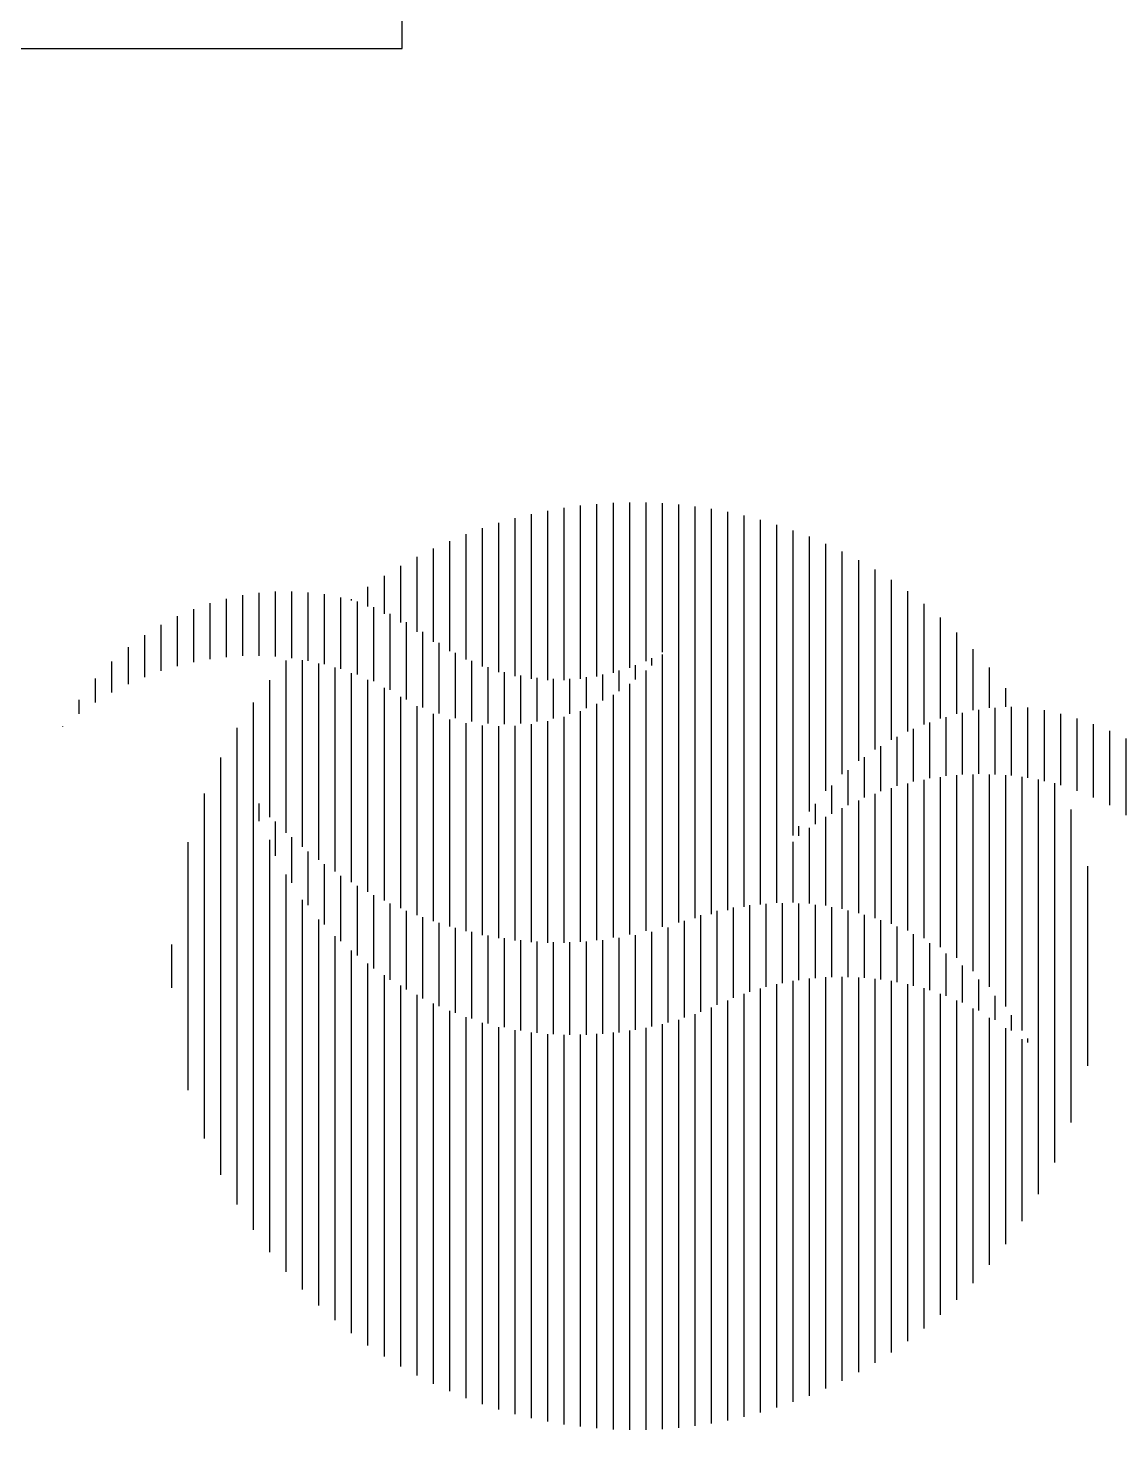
# Model space of a CAD drawing. Header units: millimetres. Extents: x 577 to 2337, y 236 to 943.
# Drawn here: x 788.9 to 799.49, y 678.68 to 692.29 of the extents above; entities that cross this region are included whole.
import ezdxf

# ---------------------------------------------------------------- set-up
doc = ezdxf.new("R2010")
doc.units = ezdxf.units.MM
doc.header["$LTSCALE"] = 0.01
doc.layers.add('06-Furn', color=4, linetype='Continuous')
doc.layers.add('08-Hatch', color=5, linetype='Continuous')
pattern_1 = [(90, (84.54274276970068, 74.1376584349307), (-0.15875, 2.775557561562891e-17), [])]

msp = doc.modelspace()

# ---------------------------------------------------------------- hatches: boundary and pattern name
at = {"layer": '08-Hatch'}
h = msp.add_hatch(dxfattribs=at)
h.set_pattern_fill('ANSI31', color=20, scale=0.05, angle=45)
h.set_pattern_definition([(90, (-13.46156753631249, 20.95894692140973), (-0.15875, 2.775557561562891e-17), [])])
h.paths.add_polyline_path([(794.7853244512761, 682.567797666799), (794.7312820507992, 682.5597192381224), (794.6771206654224, 682.5524063828151), (794.6228656356058, 682.5458320176036), (794.5685423018151, 682.5399690592117), (794.5141760045132, 682.5347904243658), (794.4597917954062, 682.5302698425891), (794.40540593449, 682.5264057883478), (794.3510244985702, 682.5232253979639), (794.2966529953742, 682.5207574092273), (794.2422969327112, 682.5190305599368), (794.1879618183333, 682.5180735878857), (794.1336531600032, 682.5179152308701), (794.0793764655194, 682.5185842266845), (794.0251372426069, 682.5201093131251), (793.9709409990716, 682.5225192279862), (793.9167932426851, 682.5258427090622), (793.8626994811783, 682.5301084941524), (793.8086659204981, 682.5353447386144), (793.7547101575379, 682.5415700943262), (793.7008590682635, 682.5487954718016), (793.6471397986832, 682.5570315562082), (793.5935794948142, 682.5662890327159), (793.5402053026758, 682.5765785864919), (793.4870443682876, 682.5879109027051), (793.4341238376763, 682.6002966665176), (793.3814708568652, 682.6137465631047), (793.3291107119119, 682.6282677775527), (793.2770545860549, 682.643840955808), (793.225307199144, 682.660434581035), (793.1738732374045, 682.6780170730334), (793.1227573870709, 682.6965568516101), (793.0719643343507, 682.7160223365684), (793.0214987654765, 682.7363819477077), (792.9713653666813, 682.7576041048501), (792.9215688241588, 682.779657227786), (792.8721138241465, 682.8025097363185), (792.8230050528709, 682.8261300502637), (792.7742471965483, 682.850486589411), (792.7258449414164, 682.8755477735751), (792.6778029736577, 682.901282022577), (792.630125979524, 682.927657756199), (792.5828186452391, 682.9546433942284), (792.5358861415929, 682.982211238932), (792.4893367273799, 683.010358332558), (792.4431798734807, 683.0390914281761), (792.3974250535507, 683.0684173018345), (792.3520817413553, 683.0983427295696), (792.3071594105627, 683.1288744874279), (792.262667534932, 683.1600193514316), (792.2186155881463, 683.1917840976486), (792.1750130439528, 683.2241755020802), (792.1318693760593, 683.2572003407814), (792.0891940581496, 683.2908653898155), (792.0469965639668, 683.3251774251831), (792.0052863672344, 683.3601432229468), (791.964072941639, 683.3957695591292), (791.923365863553, 683.4320632040169), (791.8831892110793, 683.4690301117777), (791.8435964234751, 683.5066745842965), (791.8046444866443, 683.5450007238711), (791.7663903864438, 683.5840126328171), (791.7288911088051, 683.6237144134267), (791.6922036395837, 683.6641101680236), (791.6563849646814, 683.7052039988857), (791.6214920699844, 683.747000008337), (791.5875819413735, 683.7895022986646), (791.5547115647479, 683.8327149721808), (791.5229379259913, 683.8766421311851), (791.4923180109935, 683.9212878779911), (791.4629087901194, 683.9666563092438), (791.4347381972746, 684.0127409642821), (791.4077448615883, 684.0595029123295), (791.3818502992498, 684.1068970005068), (791.3569760264559, 684.1548780759452), (791.3330435593859, 684.2034009857935), (791.309974414249, 684.2524205771534), (791.2876901072161, 684.3018916971724), (791.2661121544727, 684.3517691929992), (791.2451620722233, 684.4020079117702), (791.2247613766417, 684.4525627005951), (791.204831583935, 684.5033884066205), (791.1852942102834, 684.5544398769543), (791.1660707718503, 684.6056719588412), (791.1470827849001, 684.6570394991668), (791.1282517655005, 684.70849734536), (791.1094992299796, 684.7600003443972), (791.1494466264096, 684.7204338337021), (791.1894534349567, 684.6809311683796), (791.2295790679754, 684.6415561938549), (791.2698829374956, 684.6023727554868), (791.310424455783, 684.5634446987067), (791.3512630349817, 684.5248358689155), (791.3924580873094, 684.4866101114682), (791.4340690249207, 684.4488312717784), (791.4761526488679, 684.4115611133748), (791.5187291734741, 684.3748322294193), (791.5617918675096, 684.3386557294561), (791.6053333734172, 684.303042223756), (791.6493463337106, 684.2680023225809), (791.6938233908413, 684.2335466361752), (791.7387571873102, 684.1996857747895), (791.784140365605, 684.1664303486853), (791.8299655681634, 684.133790968114), (791.8762254375272, 684.101778243324), (791.9229126161416, 684.0704027845647), (791.9700198336358, 684.0396746672545), (792.0175404898998, 684.0095998531357), (792.0654682958334, 683.9801823952864), (792.1137969639797, 683.9514263363448), (792.1625202069217, 683.9233357189489), (792.2116317372783, 683.8959145857007), (792.261125267601, 683.8691669792302), (792.3109945104579, 683.843096942174), (792.3612331784816, 683.817708517142), (792.4118349842047, 683.7930057467605), (792.4627936402442, 683.7689926736612), (792.5141028591457, 683.7456733404547), (792.5657563535058, 683.7230517897859), (792.617747835914, 683.7011320642583), (792.6700710189435, 683.679918206514), (792.7227196151831, 683.659414259165), (792.7756873372145, 683.6396242648326), (792.8289678976067, 683.6205522661488), (792.8825550080496, 683.6022023066637), (792.9364399285766, 683.5845809160031), (792.9906061381487, 683.5677025143801), (793.0450355754778, 683.551583083886), (793.0997101792391, 683.5362386066099), (793.1546118881936, 683.521685064641), (793.2097226410157, 683.5079384400634), (793.2650243764529, 683.4950147149717), (793.3204990332096, 683.482929871446), (793.3761285499711, 683.471699891581), (793.4318948655025, 683.4613407574604), (793.4877799184886, 683.4518684511746), (793.5437656476253, 683.4432989548094), (793.5998339916567, 683.4356482504568), (793.6559668892756, 683.4289323202029), (793.7121462792095, 683.4231671461343), (793.7683541002036, 683.4183687103387), (793.8245722908999, 683.4145529949077), (793.8807827900594, 683.4117359819265), (793.9369675364051, 683.4099336534842), (793.9931084686255, 683.4091619916686), (794.0491875254291, 683.409436978568), (794.1051866455531, 683.4107745962704), (794.1610878018265, 683.4131907384431), (794.216880238422, 683.416682459617), (794.2725694406105, 683.4212047354669), (794.3281630939982, 683.4267068409491), (794.3836688841591, 683.4331380510165), (794.4390944966804, 683.4404476406252), (794.4944476171619, 683.4485848847297), (794.549735931174, 683.4574990582832), (794.6049671243443, 683.4671394362493), (794.6601488822203, 683.4774552935706), (794.7152888903909, 683.4883959052099), (794.7703948344919, 683.4999105461222), (794.8254744000675, 683.5119484912617), (794.8805352726995, 683.5244590155769), (794.9355851380016, 683.5373913940293), (794.9906316815716, 683.5506949015809), (795.0456825889518, 683.564318813173), (795.1007455457651, 683.5782124037624), (795.1558282376469, 683.5923249483202), (795.2109383500241, 683.6066057217577), (795.2660835508425, 683.6210039235588), (795.3212687074504, 683.6354568991728), (795.3764928646343, 683.6498773458832), (795.4317543413036, 683.6641748880478), (795.4870514562681, 683.678259150026), (795.5423825283543, 683.692039756153), (795.5977458764822, 683.7054263308), (795.6531398194664, 683.7183284983142), (795.7085626761565, 683.7306558830496), (795.7640127654421, 683.7423181093669), (795.8194884061397, 683.7532248016115), (795.8749879171168, 683.7632855841421), (795.9305096172259, 683.7724100813103), (795.9860518253324, 683.7805079174736), (796.0416128602744, 683.7874887169836), (796.0971910409284, 683.7932621041963), (796.1527846861148, 683.7977377034632), (796.2083921147141, 683.8008251391403), (796.2640116455765, 683.8024340355812), (796.3196415975403, 683.8024740171398), (796.3752802798075, 683.8008548138417), (796.4309217658327, 683.7975324325581), (796.4865492750564, 683.7925814647756), (796.5421443127708, 683.7860952293008), (796.5976883843216, 683.7781670449447), (796.6531629949983, 683.7688902305122), (796.708549650146, 683.7583581048109), (796.7638298550563, 683.7466639866548), (796.8189851150568, 683.7339011948469), (796.8739969354884, 683.7201630481896), (796.9288468216203, 683.7055428655041), (796.9835162787971, 683.6901339655844), (797.0379865667601, 683.6740275286558), (797.0922321453146, 683.6572555191298), (797.1462199655067, 683.6397845125816), (797.1999165905883, 683.6215777075791), (797.2532885837778, 683.6025983026985), (797.3063025083178, 683.5828094965007), (797.358924927453, 683.5621744875556), (797.411122404453, 683.5406564744247), (797.4628615025431, 683.5182186556704), (797.5141087849422, 683.4948242298728), (797.5648308149306, 683.4704363955924), (797.6149941557316, 683.4450183513827), (797.6645653705825, 683.4185332958339), (797.7135110227589, 683.3909444274914), (797.7617976754611, 683.3622149449361), (797.8093918919529, 683.3323080467367), (797.8562602354654, 683.3011869314493), (797.9023695715381, 683.2688266342384), (797.9476879693021, 683.2352493223875), (797.9921837974651, 683.200488892876), (798.0358254247228, 683.1645792426995), (798.0785812197674, 683.1275542688494), (798.1204195513061, 683.0894478683044), (798.1613087880256, 683.0502939380575), (798.2012172986268, 683.0101263750881), (798.2401134518142, 682.9689790763815), (798.2779656162755, 682.9268859389465), (798.3147421607035, 682.883880859748), (798.3504114538091, 682.8399977357861), (798.3849418642866, 682.7952704640445), (798.4183017608336, 682.7497329415038), (798.4504610304587, 682.703419966588), (798.481597502782, 682.6564897929172), (798.5123065968376, 682.6093485961175), (798.5432336839915, 682.562432208635), (798.5750241356102, 682.5161764627888), (798.6083215039212, 682.4710159214677), (798.6433341372021, 682.4270814426735), (798.6792738465269, 682.383808455981), (798.634152604713, 682.414909818343), (798.5890018031798, 682.4459476765285), (798.5437918815562, 682.4768585266124), (798.4984932799338, 682.5075788644693), (798.4530764384017, 682.5380451860805), (798.4075117969805, 682.5681939873297), (798.3617697956541, 682.5979617641527), (798.3158208744331, 682.6272850124803), (798.2696354733677, 682.656100228233), (798.2231840324653, 682.6843439073693), (798.176436991734, 682.7119525457821), (798.1293647911863, 682.7388626394203), (798.0819378708497, 682.765010684219), (798.0341266707326, 682.7903331761016), (797.9859016308644, 682.8147666109854), (797.9372331912588, 682.8382474848175), (797.8880917919372, 682.8607122935182), (797.8384478728963, 682.8820975330223), (797.7882729270647, 682.9023409667753), (797.7375674455942, 682.9214152677191), (797.6863638529126, 682.9393315516307), (797.6346962150599, 682.9561029105417), (797.5825985980943, 682.9717424364869), (797.5301050680678, 682.9862632214987), (797.4772496910161, 682.9996783576032), (797.4240665329819, 683.0120009368433), (797.3705896600314, 683.0232440512414), (797.3168531382277, 683.0334207928304), (797.2628910335698, 683.0425442536468), (797.2087374121543, 683.0506275257192), (797.1544263400026, 683.0576837010809), (797.0999918831611, 683.0637258717641), (797.045468107705, 683.0687671298007), (796.990889079637, 683.0728205672224), (796.9362888650529, 683.0758992760608), (796.8817015299786, 683.0780163483485), (796.8271605759695, 683.0791841844888), (796.772686327599, 683.0793990400379), (796.718285823885, 683.0786408927112), (796.6639655176662, 683.0768890019973), (796.6097318617678, 683.0741226273848), (796.5555913089984, 683.0703210283605), (796.5015503121901, 683.0654634644138), (796.4476153241693, 683.0595291950312), (796.3937927977764, 683.0524974797022), (796.3400913290575, 683.0443511611903), (796.2865322803505, 683.0350944263164), (796.2331417215394, 683.0247393324621), (796.1799457299202, 683.0132979494211), (796.1269703828028, 683.000782346989), (796.0742417574907, 682.9872045949647), (796.021785931276, 682.9725767631384), (795.9696289814882, 682.9569109213119), (795.9177969854088, 682.9402191392785), (795.8663160203374, 682.922513486828), (795.8152121635915, 682.9038060337618), (795.7645114924748, 682.8841088498767), (795.7142363740139, 682.8634410744658), (795.6643273444724, 682.8419777662671), (795.6146450105933, 682.8200462806685), (795.5650466493023, 682.7979803179261), (795.515389537404, 682.776113578264), (795.465530951772, 682.7547797619244), (795.4153285061934, 682.7343118457453), (795.3646904806568, 682.7149340412111), (795.3136293846516, 682.6966468093369), (795.2621705586541, 682.6794230668559), (795.2103393431199, 682.6632357304928), (795.1581610785197, 682.6480577169685), (795.1056611053187, 682.633861943014), (795.0528647639499, 682.6206213253454), (794.9997973949381, 682.608308780703), (794.9464843386779, 682.5968972257957), (794.8929509356786, 682.5863595773633), (794.8392225263985, 682.5766687521234)])
edge = h.paths.add_edge_path()
edge.add_line((791.4573840049503, 686.1657501657289), (791.4182893309645, 686.1698374554677))
edge.add_arc((794.7849258364919, 683.183910691522), 4.499999999999651, 138.4296396433912, 382.9750292584901)
edge.add_line((798.9279635845043, 684.9403953110223), (798.9180155665233, 684.9434173269885))
edge.add_line((798.9180155665233, 684.9434173269885), (798.8844929788442, 684.9530720504066))
edge.add_line((798.8844929788442, 684.9530720504066), (798.8508429149689, 684.962231092904))
edge.add_line((798.8508429149689, 684.962231092904), (798.8170705175033, 684.9708872786232))
edge.add_line((798.8170705175033, 684.9708872786232), (798.7831809289792, 684.9790334316959))
edge.add_line((798.7831809289792, 684.9790334316959), (798.7491792998383, 684.9866624898056))
edge.add_line((798.7491792998383, 684.9866624898056), (798.7150712544819, 684.9937742267437))
edge.add_line((798.7150712544819, 684.9937742267437), (798.6808631529462, 685.00037902597))
edge.add_line((798.6808631529462, 685.00037902597), (798.6465614186264, 685.0064881852139))
edge.add_line((798.6465614186264, 685.0064881852139), (798.6121724749445, 685.0121130021967))
edge.add_line((798.6121724749445, 685.0121130021967), (798.577702745304, 685.0172647746452))
edge.add_line((798.577702745304, 685.0172647746452), (798.5431586531175, 685.0219548002858))
edge.add_line((798.5431586531175, 685.0219548002858), (798.5085466218183, 685.0261943768447))
edge.add_line((798.5085466218183, 685.0261943768447), (798.4738730747924, 685.0299948020437))
edge.add_line((798.4738730747924, 685.0299948020437), (798.439144435455, 685.0333673736136))
edge.add_line((798.439144435455, 685.0333673736136), (798.4043671272254, 685.0363233892754))
edge.add_line((798.4043671272254, 685.0363233892754), (798.369547573532, 685.0388741467546))
edge.add_line((798.369547573532, 685.0388741467546), (798.3346921977374, 685.0410309437809))
edge.add_line((798.3346921977374, 685.0410309437809), (798.2998074233126, 685.0428050780761))
edge.add_line((798.2998074233126, 685.0428050780761), (798.264899631853, 685.044206758998))
edge.add_line((798.264899631853, 685.044206758998), (798.2299748424432, 685.0452367472492))
edge.add_line((798.2299748424432, 685.0452367472492), (798.1950388878162, 685.0458909487238))
edge.add_line((798.1950388878162, 685.0458909487238), (798.1600975991634, 685.0461652294979))
edge.add_line((798.1600975991634, 685.0461652294979), (798.1251568077214, 685.0460554556462))
edge.add_line((798.1251568077214, 685.0460554556462), (798.090222344713, 685.0455574932445))
edge.add_line((798.090222344713, 685.0455574932445), (798.055300041343, 685.0446672083685))
edge.add_line((798.055300041343, 685.0446672083685), (798.0203957288226, 685.0433804670939))
edge.add_line((798.0203957288226, 685.0433804670939), (797.9855152383831, 685.0416931354973))
edge.add_line((797.9855152383831, 685.0416931354973), (797.9506644012189, 685.0396010796519))
edge.add_line((797.9506644012189, 685.0396010796519), (797.9158490485505, 685.0371001656342))
edge.add_line((797.9158490485505, 685.0371001656342), (797.8810750116177, 685.0341862595212))
edge.add_line((797.8810750116177, 685.0341862595212), (797.8463481215954, 685.0308552273862))
edge.add_line((797.8463481215954, 685.0308552273862), (797.8116742097366, 685.0271029353083))
edge.add_line((797.8116742097366, 685.0271029353083), (797.7770591072263, 685.0229252493597))
edge.add_line((797.7770591072263, 685.0229252493597), (797.7425086452929, 685.0183180356162))
edge.add_line((797.7425086452929, 685.0183180356162), (797.7080286551583, 685.0132771601558))
edge.add_line((797.7080286551583, 685.0132771601558), (797.6736249680189, 685.0077984890504))
edge.add_line((797.6736249680189, 685.0077984890504), (797.6393034148084, 685.0018778890668))
edge.add_line((797.6393034148084, 685.0018778890668), (797.6050689412848, 684.9955133049273))
edge.add_line((797.6050689412848, 684.9955133049273), (797.5709236564893, 684.9887093406666))
edge.add_line((797.5709236564893, 684.9887093406666), (797.5368691023505, 684.9814719315889))
edge.add_line((797.5368691023505, 684.9814719315889), (797.5029068208097, 684.9738070130021))
edge.add_line((797.5029068208097, 684.9738070130021), (797.4690383538053, 684.9657205202121))
edge.add_line((797.4690383538053, 684.9657205202121), (797.4352652432905, 684.9572183885291))
edge.add_line((797.4352652432905, 684.9572183885291), (797.4015890312049, 684.9483065532577))
edge.add_line((797.4015890312049, 684.9483065532577), (797.3680112594809, 684.9389909497042))
edge.add_line((797.3680112594809, 684.9389909497042), (797.3345334700637, 684.9292775131787))
edge.add_line((797.3345334700637, 684.9292775131787), (797.3011572048991, 684.9191721789863))
edge.add_line((797.3011572048991, 684.9191721789863), (797.2678840059127, 684.9086808824301))
edge.add_line((797.2678840059127, 684.9086808824301), (797.234715415068, 684.8978095588218))
edge.add_line((797.234715415068, 684.8978095588218), (797.2016529742904, 684.8865641434688))
edge.add_line((797.2016529742904, 684.8865641434688), (797.1686982255167, 684.8749505716706))
edge.add_line((797.1686982255167, 684.8749505716706), (797.1358527107067, 684.8629747787442))
edge.add_line((797.1358527107067, 684.8629747787442), (797.1031179717766, 684.8506426999862))
edge.add_line((797.1031179717766, 684.8506426999862), (797.0704955506916, 684.837960270715))
edge.add_line((797.0704955506916, 684.837960270715), (797.0379869893812, 684.8249334262277))
edge.add_line((797.0379869893812, 684.8249334262277), (797.0055938297925, 684.8115681018382))
edge.add_line((797.0055938297925, 684.8115681018382), (796.9733176138549, 684.7978702328453))
edge.add_line((796.9733176138549, 684.7978702328453), (796.941159883522, 684.783845754564))
edge.add_line((796.941159883522, 684.783845754564), (796.9091221807179, 684.7695006022923))
edge.add_line((796.9091221807179, 684.7695006022923), (796.8772060474028, 684.7548407113494))
edge.add_line((796.8772060474028, 684.7548407113494), (796.845413073194, 684.7398719652217))
edge.add_line((796.845413073194, 684.7398719652217), (796.8137531726138, 684.7245912035044))
edge.add_line((796.8137531726138, 684.7245912035044), (796.782254025438, 684.7089759660728))
edge.add_line((796.782254025438, 684.7089759660728), (796.7509455946729, 684.6930013123444))
edge.add_line((796.7509455946729, 684.6930013123444), (796.7198578433671, 684.6766423017679))
edge.add_line((796.7198578433671, 684.6766423017679), (796.6890207345471, 684.6598739937723))
edge.add_line((796.6890207345471, 684.6598739937723), (796.6584642312283, 684.6426714477834))
edge.add_line((796.6584642312283, 684.6426714477834), (796.6282182964329, 684.6250097232307))
edge.add_line((796.6282182964329, 684.6250097232307), (796.5983128932027, 684.6068638795583))
edge.add_line((796.5983128932027, 684.6068638795583), (796.5687779845388, 684.5882089761805))
edge.add_line((796.5687779845388, 684.5882089761805), (796.539643533486, 684.5690200725414))
edge.add_line((796.539643533486, 684.5690200725414), (796.5109395030571, 684.5492722280653))
edge.add_line((796.5109395030571, 684.5492722280653), (796.4826958562892, 684.5289405021908))
edge.add_line((796.4826958562892, 684.5289405021908), (796.4549425561852, 684.5079999543342))
edge.add_line((796.4549425561852, 684.5079999543342), (796.4277095657962, 684.4864256439461))
edge.add_line((796.4277095657962, 684.4864256439461), (796.4010268481323, 684.464192630446))
edge.add_line((796.4010268481323, 684.464192630446), (796.3749243424937, 684.4412759990336))
edge.add_line((796.3749243424937, 684.4412759990336), (796.3494031172836, 684.4176822001649))
edge.add_line((796.3494031172836, 684.4176822001649), (796.3243792578658, 684.3935100094668))
edge.add_line((796.3243792578658, 684.3935100094668), (796.2997532910836, 684.3688751053038))
edge.add_line((796.2997532910836, 684.3688751053038), (796.275425743781, 684.3438931660475))
edge.add_line((796.275425743781, 684.3438931660475), (796.2512971428091, 684.3186798700734))
edge.add_line((796.2512971428091, 684.3186798700734), (796.2272680149744, 684.293350895713))
edge.add_line((796.2272680149744, 684.293350895713), (796.244826245442, 684.3227837938501))
edge.add_line((796.244826245442, 684.3227837938501), (796.2624231075555, 684.3521909986557))
edge.add_line((796.2624231075555, 684.3521909986557), (796.2800972327818, 684.3815468165759))
edge.add_line((796.2800972327818, 684.3815468165759), (796.297887252785, 684.4108255542588))
edge.add_line((796.297887252785, 684.4108255542588), (796.3158317991368, 684.4400015182786))
edge.add_line((796.3158317991368, 684.4400015182786), (796.3339695034388, 684.4690490152298))
edge.add_line((796.3339695034388, 684.4690490152298), (796.3523389972586, 684.4979423516913))
edge.add_line((796.3523389972586, 684.4979423516913), (796.3709789121962, 684.5266558342586))
edge.add_line((796.3709789121962, 684.5266558342586), (796.3899273398889, 684.555164119894))
edge.add_line((796.3899273398889, 684.555164119894), (796.4091984226212, 684.5834574072508))
edge.add_line((796.4091984226212, 684.5834574072508), (796.4287733625888, 684.6115472710287))
edge.add_line((796.4287733625888, 684.6115472710287), (796.448630966505, 684.6394468405617))
edge.add_line((796.448630966505, 684.6394468405617), (796.468750040993, 684.6671692450855))
edge.add_line((796.468750040993, 684.6671692450855), (796.4891093927428, 684.6947276139033))
edge.add_line((796.4891093927428, 684.6947276139033), (796.5096878284345, 684.7221350763382))
edge.add_line((796.5096878284345, 684.7221350763382), (796.5304641546953, 684.7494047616141))
edge.add_line((796.5304641546953, 684.7494047616141), (796.5514201864448, 684.7765470096881))
edge.add_line((796.5514201864448, 684.7765470096881), (796.5725781504116, 684.8035346881791))
edge.add_line((796.5725781504116, 684.8035346881791), (796.5939891859668, 684.8303138552764))
edge.add_line((796.5939891859668, 684.8303138552764), (796.6157050596929, 684.8568299875839))
edge.add_line((796.6157050596929, 684.8568299875839), (796.637777538162, 684.8830285617047))
edge.add_line((796.637777538162, 684.8830285617047), (796.6602583879452, 684.9088550542392))
edge.add_line((796.6602583879452, 684.9088550542392), (796.683199375613, 684.9342549417814))
edge.add_line((796.683199375613, 684.9342549417814), (796.7066502039071, 684.9591755404359))
edge.add_line((796.7066502039071, 684.9591755404359), (796.7306220641859, 684.9835984914064))
edge.add_line((796.7306220641859, 684.9835984914064), (796.7550920394102, 685.0075358366081))
edge.add_line((796.7550920394102, 685.0075358366081), (796.7800360333922, 685.0310006689648))
edge.add_line((796.7800360333922, 685.0310006689648), (796.805429949926, 685.0540060813829))
edge.add_line((796.805429949926, 685.0540060813829), (796.8312496928176, 685.0765651667809))
edge.add_line((796.8312496928176, 685.0765651667809), (796.8574711658837, 685.0986910180854))
edge.add_line((796.8574711658837, 685.0986910180854), (796.8840702729053, 685.1203967281922))
edge.add_line((796.8840702729053, 685.1203967281922), (796.9110229176865, 685.141695390018))
edge.add_line((796.9110229176865, 685.141695390018), (796.93830500405, 685.1626000964934))
edge.add_line((796.93830500405, 685.1626000964934), (796.9658924357682, 685.1831239405092))
edge.add_line((796.9658924357682, 685.1831239405092), (796.9937611166812, 685.2032800150096))
edge.add_line((796.9937611166812, 685.2032800150096), (797.0218869672839, 685.2230813995586))
edge.add_line((797.0218869672839, 685.2230813995586), (797.0502512215114, 685.2425369368806))
edge.add_line((797.0502512215114, 685.2425369368806), (797.0788479841995, 685.2616452065109))
edge.add_line((797.0788479841995, 685.2616452065109), (797.107673270948, 685.2804032644428))
edge.add_line((797.107673270948, 685.2804032644428), (797.1367230973098, 685.2988081666259))
edge.add_line((797.1367230973098, 685.2988081666259), (797.1659934788402, 685.3168569690182))
edge.add_line((797.1659934788402, 685.3168569690182), (797.1954804311185, 685.3345467275955))
edge.add_line((797.1954804311185, 685.3345467275955), (797.2251799696991, 685.3518744983093))
edge.add_line((797.2251799696991, 685.3518744983093), (797.2550881101782, 685.3688373371504))
edge.add_line((797.2550881101782, 685.3688373371504), (797.285200868089, 685.3854323000561))
edge.add_line((797.285200868089, 685.3854323000561), (797.3155142590075, 685.401656442997))
edge.add_line((797.3155142590075, 685.401656442997), (797.346024298518, 685.4175068219547))
edge.add_line((797.346024298518, 685.4175068219547), (797.3767270021658, 685.4329804928731))
edge.add_line((797.3767270021658, 685.4329804928731), (797.4076183855292, 685.4480745117315))
edge.add_line((797.4076183855292, 685.4480745117315), (797.4386944641785, 685.4627859344861))
edge.add_line((797.4386944641785, 685.4627859344861), (797.4699512536648, 685.4771118171035))
edge.add_line((797.4699512536648, 685.4771118171035), (797.5013847695586, 685.4910492155453))
edge.add_line((797.5013847695586, 685.4910492155453), (797.5329910274459, 685.504595185786))
edge.add_line((797.5329910274459, 685.504595185786), (797.5647660428718, 685.5177467837825))
edge.add_line((797.5647660428718, 685.5177467837825), (797.5967058314097, 685.5305010654962))
edge.add_line((797.5967058314097, 685.5305010654962), (797.6288064086374, 685.542855086905))
edge.add_line((797.6288064086374, 685.542855086905), (797.6610637901022, 685.5548059039605))
edge.add_line((797.6610637901022, 685.5548059039605), (797.6934739913775, 685.5663505726304))
edge.add_line((797.6934739913775, 685.5663505726304), (797.7260330280509, 685.5774861488891))
edge.add_line((797.7260330280509, 685.5774861488891), (797.7587369156554, 685.5882096886853))
edge.add_line((797.7587369156554, 685.5882096886853), (797.7915816697891, 685.5985182479978))
edge.add_line((797.7915816697891, 685.5985182479978), (797.8245632161259, 685.608408582349))
edge.add_line((797.8245632161259, 685.608408582349), (797.8576760272813, 685.6178725891648))
edge.add_line((797.8576760272813, 685.6178725891648), (797.890913398983, 685.626898231387))
edge.add_line((797.890913398983, 685.626898231387), (797.9242685931328, 685.6354733588593))
edge.add_line((797.9242685931328, 685.6354733588593), (797.9577348716574, 685.6435858214165))
edge.add_line((797.9577348716574, 685.6435858214165), (797.9913054964468, 685.6512234688861))
edge.add_line((797.9913054964468, 685.6512234688861), (798.0249737294411, 685.6583741511117))
edge.add_line((798.0249737294411, 685.6583741511117), (798.0587328325092, 685.6650257179217))
edge.add_line((798.0587328325092, 685.6650257179217), (798.092576067579, 685.6711660191498))
edge.add_line((798.092576067579, 685.6711660191498), (798.1264966965567, 685.6767829046328))
edge.add_line((798.1264966965567, 685.6767829046328), (798.1604879813704, 685.6818642242063))
edge.add_line((798.1604879813704, 685.6818642242063), (798.1945431838974, 685.6863978277015))
edge.add_line((798.1945431838974, 685.6863978277015), (798.228655566053, 685.6903715649536))
edge.add_line((798.228655566053, 685.6903715649536), (798.2628183897692, 685.693773285799))
edge.add_line((798.2628183897692, 685.693773285799), (798.2970249169341, 685.6965908400706))
edge.add_line((798.2970249169341, 685.6965908400706), (798.3312684094611, 685.6988120776023))
edge.add_line((798.3312684094611, 685.6988120776023), (798.3655421292477, 685.7004248482292))
edge.add_line((798.3655421292477, 685.7004248482292), (798.3998393382184, 685.7014170017852))
edge.add_line((798.3998393382184, 685.7014170017852), (798.434153298279, 685.701776388105))
edge.add_line((798.434153298279, 685.701776388105), (798.4684771982822, 685.7014916044433))
edge.add_line((798.4684771982822, 685.7014916044433), (798.5028031188942, 685.7005625870194))
edge.add_line((798.5028031188942, 685.7005625870194), (798.5158031850268, 685.6999699535795))
edge.add_arc((794.7849258364919, 683.183910691522), 4.499999999999651, 33.99525751373665, 127.8581033490262)
edge.add_line((792.023239699648, 686.7368094631676), (792.0355800167562, 686.732923282271))
edge.add_line((792.0355800167562, 686.732923282271), (792.0871584444725, 686.7153654482531))
edge.add_line((792.0871584444725, 686.7153654482531), (792.1383142579276, 686.6966499427052))
edge.add_line((792.1383142579276, 686.6966499427052), (792.1890132226583, 686.6768116748639))
edge.add_line((792.1890132226583, 686.6768116748639), (792.2392211042553, 686.6558855539606))
edge.add_line((792.2392211042553, 686.6558855539606), (792.288903668262, 686.633906489218))
edge.add_line((792.288903668262, 686.633906489218), (792.3380266802451, 686.6109093898908))
edge.add_line((792.3380266802451, 686.6109093898908), (792.3865638608895, 686.5869355126249))
edge.add_line((792.3865638608895, 686.5869355126249), (792.4345543497067, 686.5620783120521))
edge.add_line((792.4345543497067, 686.5620783120521), (792.4820694164306, 686.5364568796864))
edge.add_line((792.4820694164306, 686.5364568796864), (792.5291805533873, 686.5101904845973))
edge.add_line((792.5291805533873, 686.5101904845973), (792.575959252808, 686.4833983957992))
edge.add_line((792.575959252808, 686.4833983957992), (792.6224770070356, 686.4561998823744))
edge.add_line((792.6224770070356, 686.4561998823744), (792.6688053081924, 686.4287142133993))
edge.add_line((792.6688053081924, 686.4287142133993), (792.7150156488183, 686.401060657928))
edge.add_line((792.7150156488183, 686.401060657928), (792.7611795208762, 686.3733584848371))
edge.add_line((792.7611795208762, 686.3733584848371), (792.8073684169366, 686.345726963402))
edge.add_line((792.8073684169366, 686.345726963402), (792.8536538290643, 686.3182853626057))
edge.add_line((792.8536538290643, 686.3182853626057), (792.9001072496367, 686.2911529515044))
edge.add_line((792.9001072496367, 686.2911529515044), (792.946800170901, 686.2644489991284))
edge.add_line((792.946800170901, 686.2644489991284), (792.9938040851277, 686.2382927745508))
edge.add_line((792.9938040851277, 686.2382927745508), (793.0411904846343, 686.2128035468031))
edge.add_line((793.0411904846343, 686.2128035468031), (793.0890308616385, 686.1881005849593))
edge.add_line((793.0890308616385, 686.1881005849593), (793.1373967084539, 686.1643031580609))
edge.add_line((793.1373967084539, 686.1643031580609), (793.1863525449487, 686.1415261253612))
edge.add_line((793.1863525449487, 686.1415261253612), (793.2358968132353, 686.1198425541497))
edge.add_line((793.2358968132353, 686.1198425541497), (793.2859915030427, 686.0993024568133))
edge.add_line((793.2859915030427, 686.0993024568133), (793.3365982222695, 686.0799556042451))
edge.add_line((793.3365982222695, 686.0799556042451), (793.3876785787776, 686.0618517673394))
edge.add_line((793.3876785787776, 686.0618517673394), (793.4391941804885, 686.0450407169809))
edge.add_line((793.4391941804885, 686.0450407169809), (793.4911066352762, 686.0295722240649))
edge.add_line((793.4911066352762, 686.0295722240649), (793.5433775510321, 686.0154960594784))
edge.add_line((793.5433775510321, 686.0154960594784), (793.5959685356537, 686.0028619941153))
edge.add_line((793.5959685356537, 686.0028619941153), (793.6488411970106, 685.9917197988641))
edge.add_line((793.6488411970106, 685.9917197988641), (793.7019571430075, 685.9821192446135))
edge.add_line((793.7019571430075, 685.9821192446135), (793.7552779815329, 685.9741101022582))
edge.add_line((793.7552779815329, 685.9741101022582), (793.8087658268922, 685.9677388015089))
edge.add_line((793.8087658268922, 685.9677388015089), (793.862391531731, 685.9629941194379))
edge.add_line((793.862391531731, 685.9629941194379), (793.9161333234579, 685.959816176693))
edge.add_line((793.9161333234579, 685.959816176693), (793.9699696607607, 685.9581435682403))
edge.add_line((793.9699696607607, 685.9581435682403), (794.0238790023242, 685.9579148890449))
edge.add_line((794.0238790023242, 685.9579148890449), (794.0778398067996, 685.9590687340735))
edge.add_line((794.0778398067996, 685.9590687340735), (794.1318305328688, 685.9615436982912))
edge.add_line((794.1318305328688, 685.9615436982912), (794.1858296392084, 685.9652783766643))
edge.add_line((794.1858296392084, 685.9652783766643), (794.2398155844887, 685.9702113641584))
edge.add_line((794.2398155844887, 685.9702113641584), (794.2937623773604, 685.9762922465104))
edge.add_line((794.2937623773604, 685.9762922465104), (794.3476146149549, 685.9835432508733))
edge.add_line((794.3476146149549, 685.9835432508733), (794.4013049593958, 685.9920160817545))
edge.add_line((794.4013049593958, 685.9920160817545), (794.4547660386153, 686.0017625281118))
edge.add_line((794.4547660386153, 686.0017625281118), (794.507930480559, 686.012834378909))
edge.add_line((794.507930480559, 686.012834378909), (794.5607309131743, 686.0252834231086))
edge.add_line((794.5607309131743, 686.0252834231086), (794.6130999643759, 686.0391614496647))
edge.add_line((794.6130999643759, 686.0391614496647), (794.6649702621213, 686.0545202475448))
edge.add_line((794.6649702621213, 686.0545202475448), (794.7162744343352, 686.0714116057047))
edge.add_line((794.7162744343352, 686.0714116057047), (794.7669451089591, 686.0898873131072))
edge.add_line((794.7669451089591, 686.0898873131072), (794.8169149139334, 686.1099991587126))
edge.add_line((794.8169149139334, 686.1099991587126), (794.8661164771954, 686.1317989314833))
edge.add_line((794.8661164771954, 686.1317989314833), (794.9144868187045, 686.1553309335046))
edge.add_line((794.9144868187045, 686.1553309335046), (794.9620829217556, 686.1804349710584))
edge.add_line((794.9620829217556, 686.1804349710584), (795.0090933106609, 686.2067266186837))
edge.add_line((795.0090933106609, 686.2067266186837), (795.0557132234823, 686.2338100063681))
edge.add_line((795.0557132234823, 686.2338100063681), (795.102137898266, 686.2612892640835))
edge.add_line((795.102137898266, 686.2612892640835), (795.0674155042916, 686.2248079693031))
edge.add_line((795.0674155042916, 686.2248079693031), (795.0325267580266, 686.1884944151352))
edge.add_line((795.0325267580266, 686.1884944151352), (794.9973252994802, 686.1524961830833))
edge.add_line((794.9973252994802, 686.1524961830833), (794.9616647686238, 686.1169608546215))
edge.add_line((794.9616647686238, 686.1169608546215), (794.9253988054534, 686.0820360112446))
edge.add_line((794.9253988054534, 686.0820360112446), (794.888381050361, 686.0478692341645))
edge.add_line((794.888381050361, 686.0478692341645), (794.8504972459315, 686.0145847999195))
edge.add_line((794.8504972459315, 686.0145847999195), (794.8117527755311, 685.9822201316259))
edge.add_line((794.8117527755311, 685.9822201316259), (794.7721808884488, 685.9507924230538))
edge.add_line((794.7721808884488, 685.9507924230538), (794.7318148339922, 685.9203188679882))
edge.add_line((794.7318148339922, 685.9203188679882), (794.690687861456, 685.8908166602056))
edge.add_line((794.690687861456, 685.8908166602056), (794.6488332201401, 685.8623029934835))
edge.add_line((794.6488332201401, 685.8623029934835), (794.6062841593523, 685.8347950616077))
edge.add_line((794.6062841593523, 685.8347950616077), (794.5630739283738, 685.8083100583445))
edge.add_line((794.5630739283738, 685.8083100583445), (794.5192357765178, 685.7828651774797))
edge.add_line((794.5192357765178, 685.7828651774797), (794.4748029530754, 685.758477612791))
edge.add_line((794.4748029530754, 685.758477612791), (794.4298087073528, 685.7351645580569))
edge.add_line((794.4298087073528, 685.7351645580569), (794.3842862886454, 685.7129432070567))
edge.add_line((794.3842862886454, 685.7129432070567), (794.338268946253, 685.6918307535682))
edge.add_line((794.338268946253, 685.6918307535682), (794.2917899294739, 685.6718443913684))
edge.add_line((794.2917899294739, 685.6718443913684), (794.2448824227945, 685.6530012597729))
edge.add_line((794.2448824227945, 685.6530012597729), (794.1975742224923, 685.6353139698807))
edge.add_line((794.1975742224923, 685.6353139698807), (794.1498837730232, 685.6187872736119))
edge.add_line((794.1498837730232, 685.6187872736119), (794.1018285849678, 685.6034251380618))
edge.add_line((794.1018285849678, 685.6034251380618), (794.0534261689131, 685.5892315303267))
edge.add_line((794.0534261689131, 685.5892315303267), (794.004694035433, 685.5762104175009))
edge.add_line((794.004694035433, 685.5762104175009), (793.9556496951134, 685.5643657666826))
edge.add_line((793.9556496951134, 685.5643657666826), (793.9063106585397, 685.5537015449662))
edge.add_line((793.9063106585397, 685.5537015449662), (793.8566944362833, 685.544221719447))
edge.add_line((793.8566944362833, 685.544221719447), (793.8068185389319, 685.5359302572208))
edge.add_line((793.8068185389319, 685.5359302572208), (793.7567004770702, 685.5288311253854))
edge.add_line((793.7567004770702, 685.5288311253854), (793.7063577612606, 685.5229282910327))
edge.add_line((793.7063577612606, 685.5229282910327), (793.6558079021064, 685.5182257212615))
edge.add_line((793.6558079021064, 685.5182257212615), (793.6050684202038, 685.5147273885564))
edge.add_line((793.6050684202038, 685.5147273885564), (793.5541660785148, 685.5124422342686))
edge.add_line((793.5541660785148, 685.5124422342686), (793.5031539781176, 685.5113933596504))
edge.add_line((793.5031539781176, 685.5113933596504), (793.4520898808258, 685.5116063716442))
edge.add_line((793.4520898808258, 685.5116063716442), (793.4010315484472, 685.5131068771936))
edge.add_line((793.4010315484472, 685.5131068771936), (793.3500367427956, 685.5159204832415))
edge.add_line((793.3500367427956, 685.5159204832415), (793.2991632256638, 685.5200727967319))
edge.add_line((793.2991632256638, 685.5200727967319), (793.2484687588665, 685.5255894246073))
edge.add_line((793.2484687588665, 685.5255894246073), (793.1980111042046, 685.5324959738119))
edge.add_line((793.1980111042046, 685.5324959738119), (793.1478480235038, 685.5408180512853))
edge.add_line((793.1478480235038, 685.5408180512853), (793.098037278547, 685.550581263977))
edge.add_line((793.098037278547, 685.550581263977), (793.0486366311645, 685.5618112188249))
edge.add_line((793.0486366311645, 685.5618112188249), (792.999703843142, 685.5745335227739))
edge.add_line((792.999703843142, 685.5745335227739), (792.9512966763008, 685.5887737827685))
edge.add_line((792.9512966763008, 685.5887737827685), (792.903472892447, 685.6045576057498))
edge.add_line((792.903472892447, 685.6045576057498), (792.8562902533768, 685.6219105986621))
edge.add_line((792.8562902533768, 685.6219105986621), (792.8098062399866, 685.6408579469646))
edge.add_line((792.8098062399866, 685.6408579469646), (792.7640284971434, 685.6613500657825))
edge.add_line((792.7640284971434, 685.6613500657825), (792.7188579113354, 685.6831771976116))
edge.add_line((792.7188579113354, 685.6831771976116), (792.6741815867689, 685.7061089070477))
edge.add_line((792.6741815867689, 685.7061089070477), (792.6298866276718, 685.7299147586883))
edge.add_line((792.6298866276718, 685.7299147586883), (792.5858601382765, 685.7543643171284))
edge.add_line((792.5858601382765, 685.7543643171284), (792.541989222783, 685.7792271470038))
edge.add_line((792.541989222783, 685.7792271470038), (792.4981609853916, 685.8042728128232))
edge.add_line((792.4981609853916, 685.8042728128232), (792.4542625304595, 685.8292708792825))
edge.add_line((792.4542625304595, 685.8292708792825), (792.4101809620493, 685.8539909109469))
edge.add_line((792.4101809620493, 685.8539909109469), (792.3658033844437, 685.8782024723897))
edge.add_line((792.3658033844437, 685.8782024723897), (792.3210258814395, 685.9016897259768))
edge.add_line((792.3210258814395, 685.9016897259768), (792.2758230557641, 685.9243644790658))
edge.add_line((792.2758230557641, 685.9243644790658), (792.2302100935507, 685.9462045138347))
edge.add_line((792.2302100935507, 685.9462045138347), (792.1842025209698, 685.9671881652658))
edge.add_line((792.1842025209698, 685.9671881652658), (792.137815864237, 685.9872937683225))
edge.add_line((792.137815864237, 685.9872937683225), (792.0910656494999, 686.0064996579821))
edge.add_line((792.0910656494999, 686.0064996579821), (792.0439674029412, 686.0247841692202))
edge.add_line((792.0439674029412, 686.0247841692202), (791.9965366507769, 686.0421256370024))
edge.add_line((791.9965366507769, 686.0421256370024), (791.9487889191411, 686.0585023963082))
edge.add_line((791.9487889191411, 686.0585023963082), (791.9007397342366, 686.0738927821054))
edge.add_line((791.9007397342366, 686.0738927821054), (791.8524046222342, 686.0882751293685))
edge.add_line((791.8524046222342, 686.0882751293685), (791.8037991093307, 686.1016277730652))
edge.add_line((791.8037991093307, 686.1016277730652), (791.7549387216901, 686.1139290481798))
edge.add_line((791.7549387216901, 686.1139290481798), (791.7058389904869, 686.1251573616809))
edge.add_line((791.7058389904869, 686.1251573616809), (791.656516534741, 686.1353068099633))
edge.add_line((791.656516534741, 686.1353068099633), (791.6069904150315, 686.1444067049364))
edge.add_line((791.6069904150315, 686.1444067049364), (791.5572800246371, 686.1524911561738))
edge.add_line((791.5572800246371, 686.1524911561738), (791.5074047568618, 686.1595942732456))
edge.add_line((791.5074047568618, 686.1595942732456), (791.4573840049503, 686.1657501657289))
h = msp.add_hatch(dxfattribs=at)
h.set_pattern_fill('ANSI31', color=152, scale=0.05, angle=45, style=0)
h.set_pattern_definition(pattern_1)
edge = h.paths.add_edge_path()
edge.add_arc((791.4058664170204, 684.3668845868273), 2.45346300998075, 75.31896279447265, 152.3523364327641)
edge.add_arc((791.0924893267749, 683.3476847082072), 2.848685630180463, 83.30489774856233, 130.7616016951906, ccw=False)
edge.add_arc((794.7849258364824, 683.1839106915314), 4.499999999986755, 127.7867461230478, 138.3085808439705, ccw=False)
h = msp.add_hatch(dxfattribs=at)
h.set_pattern_fill('ANSI31', color=152, scale=0.05, angle=45, style=0)
h.set_pattern_definition(pattern_1)
edge = h.paths.add_edge_path()
edge.add_arc((791.361009939065, 684.3025428093761), 2.527217611126297, 55.14118102649545, 74.7048858748375)
edge.add_arc((794.7849258364824, 683.1839106915314), 4.499999999986757, 127.7867461230478, 138.3085808439705)
edge.add_arc((791.0921091489354, 683.3470764106132), 2.849334119416536, 63.80448629729102, 83.29873115369821, ccw=False)
edge.add_arc((793.5279158989408, 687.5909131790929), 2.057712040163028, 235.0763062703643, 318.9012385987684)
edge.add_arc((794.0496164978337, 688.0794178556649), 2.109170121146461, 233.8514303016961, 299.1989447879233, ccw=False)
h = msp.add_hatch(dxfattribs=at)
h.set_pattern_fill('ANSI31', color=152, scale=0.05, angle=45, style=0)
h.set_pattern_definition(pattern_1)
edge = h.paths.add_edge_path()
edge.add_arc((798.5234182784565, 683.1383865876505), 2.564829402409757, 90.21878006102135, 151.6637124062155)
edge.add_arc((798.1367696883055, 682.1767045478329), 2.872008610992151, 73.98096556442158, 130.6479923100246, ccw=False)
edge.add_arc((794.7457833855111, 683.1626688699329), 4.544327523674684, 22.985128305659, 33.9904607100065)
h = msp.add_hatch(dxfattribs=at)
h.set_pattern_fill('ANSI31', color=152, scale=0.05, angle=45, style=0)
h.set_pattern_definition(pattern_1)
edge = h.paths.add_edge_path()
edge.add_arc((794.7457833854858, 683.1626688699195), 4.544327523703203, 22.98512830568859, 33.99046070996809, ccw=False)
edge.add_arc((797.4904059698273, 680.7138852070146), 4.461704117580211, 64.89690921518832, 71.185626648582, ccw=False)
edge.add_arc((800.5612854801477, 686.4413125301206), 2.057712040163028, 235.0763062703643, 318.9012385987684)
edge.add_arc((801.0829860790406, 686.9298172066926), 2.109170121146461, 233.8514303016961, 299.1989447879233, ccw=False)
edge.add_arc((798.1990608141899, 682.7474120825577), 2.972476513985596, 56.51973834058565, 83.92526986796507)
h = msp.add_hatch(dxfattribs=at)
h.set_pattern_fill('ANSI31', color=152, scale=0.05, angle=45, style=0)
h.set_pattern_definition(pattern_1)
h.paths.add_polyline_path([(795.0915548062117, 683.5533013816212, -0.3007710196626964), (791.0335739287249, 684.8894819949979, 0.4526120012885995), (795.577649366001, 682.8050664487462, -0.2931192877166494), (798.6472122507901, 682.4027119287235, 0.3829878564917989)])

# ---------------------------------------------------------------- linework, layer by layer
at = {"layer": '06-Furn', "color": 5}
msp.add_lwpolyline([(785.0253404184796, 711.6769657249872), (785.0253404184796, 692.0900189749855), (792.5253404184796, 692.0900189749855), (792.5253404184796, 711.6769657249872)], close=True, dxfattribs=at)

doc.saveas('drawing.dxf')
